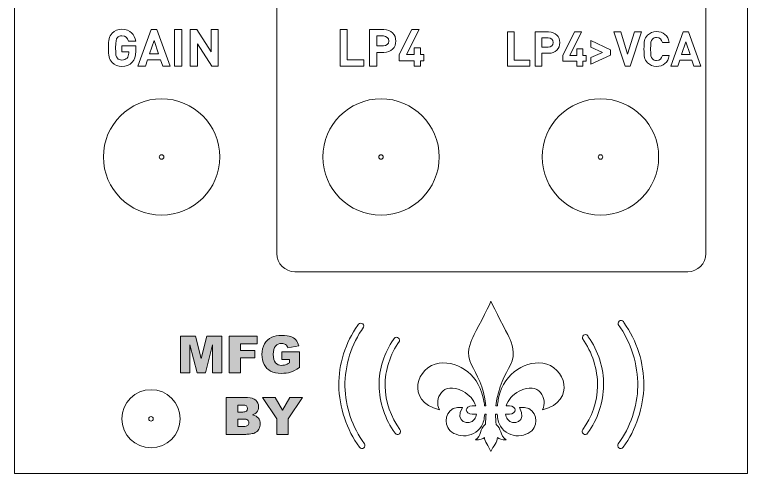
# Model space of a CAD drawing. Header units: inches. Extents: x 85 to 125, y -208 to -80.
# Drawn here: x 84.81 to 125.11, y -208.33 to -183.1 of the extents above; entities that cross this region are included whole.
import ezdxf

# ---------------------------------------------------------------- set-up
doc = ezdxf.new("R2010")
doc.units = ezdxf.units.IN
doc.header["$MEASUREMENT"] = 0
doc.layers.add('cut rectangle', color=7, linetype='Continuous')
doc.layers.add('drawing', color=7, linetype='Continuous')

# ---------------------------------------------------------------- blocks, each defined once
blk = doc.blocks.new('block 8')
at = {"layer": 'drawing', "color": 7, "lineweight": 9, "true_color": 0xffffff}
for points in [[(92.949, -185.935), (92.83, -185.579), (92.116, -185.579), (91.995, -185.935), (91.586, -185.935), (92.317, -183.926), (92.624, -183.926), (93.358, -185.935), (92.949, -185.935)], [(93.607, -185.935), (93.607, -183.926), (93.999, -183.926), (93.999, -185.935), (93.607, -185.935)], [(95.656, -185.935), (94.86, -184.702), (94.86, -185.935), (94.468, -185.935), (94.468, -183.926), (94.818, -183.926), (95.613, -185.156), (95.613, -183.926), (96.006, -183.926), (96.006, -185.935), (95.656, -185.935)], [(92.48, -184.519), (92.226, -185.249), (92.726, -185.249), (92.48, -184.519)]]:
    blk.add_lwpolyline(points, dxfattribs=at)
blk.add_open_spline([(91.274, -185.723), (91.119, -185.881), (90.933, -185.952), (90.707, -185.952), (90.493, -185.952), (90.312, -185.878), (90.165, -185.732), (90.078, -185.644), (90.024, -185.543), (90.002, -185.43), (89.979, -185.317), (89.968, -185.151), (89.968, -184.93), (89.968, -184.711), (89.979, -184.544), (90.002, -184.431), (90.024, -184.315), (90.078, -184.217), (90.165, -184.129), (90.312, -183.983), (90.493, -183.909), (90.707, -183.909), (91.164, -183.909), (91.41, -184.203), (91.463, -184.552), (91.463, -184.552), (91.068, -184.552), (91.068, -184.552), (91.02, -184.358), (90.902, -184.259), (90.707, -184.259), (90.603, -184.259), (90.518, -184.296), (90.456, -184.366), (90.383, -184.459), (90.36, -184.533), (90.36, -184.93), (90.36, -185.326), (90.377, -185.405), (90.456, -185.498), (90.515, -185.568), (90.6, -185.602), (90.707, -185.602), (90.823, -185.602), (90.916, -185.565), (90.987, -185.489), (91.046, -185.422), (91.077, -185.331), (91.077, -185.221), (91.077, -185.221), (91.077, -185.145), (91.077, -185.145), (91.077, -185.145), (90.707, -185.145), (90.707, -185.145), (90.707, -185.145), (90.707, -184.818), (90.707, -184.818), (90.707, -184.818), (91.466, -184.818), (91.466, -184.818), (91.466, -184.818), (91.466, -185.111), (91.466, -185.111), (91.466, -185.405), (91.413, -185.577), (91.274, -185.723)], degree=3, knots=[0, 0, 0, 0, 1, 1, 1, 2, 2, 2, 3, 3, 3, 4, 4, 4, 5, 5, 5, 6, 6, 6, 7, 7, 7, 8, 8, 8, 9, 9, 9, 10, 10, 10, 11, 11, 11, 12, 12, 12, 13, 13, 13, 14, 14, 14, 15, 15, 15, 16, 16, 16, 17, 17, 17, 18, 18, 18, 19, 19, 19, 20, 20, 20, 21, 21, 21, 22, 22, 22, 22], dxfattribs=at)
blk = doc.blocks.new('block 9')
at = {"layer": 'drawing', "color": 7, "lineweight": 9, "true_color": 0xffffff}
for points in [[(114.901, -172.045), (115.294, -172.045), (115.294, -173.705), (116.204, -173.705), (116.204, -174.054), (114.901, -174.054), (114.901, -172.045)], [(104.012, -185.935), (102.708, -185.935), (102.708, -183.926), (103.101, -183.926), (103.101, -185.585), (104.012, -185.585), (104.012, -185.935)], [(107.315, -185.65), (107.131, -185.65), (107.131, -185.935), (106.779, -185.935), (106.779, -185.65), (105.958, -185.65), (105.958, -185.303), (106.646, -183.926), (107.047, -183.926), (106.359, -185.303), (106.779, -185.303), (106.779, -184.928), (107.131, -184.928), (107.131, -185.303), (107.315, -185.303), (107.315, -185.65)], [(113.14, -185.935), (111.916, -185.935), (111.916, -184.049), (112.285, -184.049), (112.285, -185.607), (113.14, -185.607), (113.14, -185.935)], [(116.237, -185.668), (116.065, -185.668), (116.065, -185.935), (115.733, -185.935), (115.733, -185.668), (114.962, -185.668), (114.962, -185.342), (115.609, -184.049), (115.985, -184.049), (115.339, -185.342), (115.733, -185.342), (115.733, -184.989), (116.065, -184.989), (116.065, -185.342), (116.237, -185.342), (116.237, -185.668)], [(118.66, -185.935), (118.384, -185.935), (117.762, -184.049), (118.144, -184.049), (118.522, -185.278), (118.901, -184.049), (119.286, -184.049), (118.66, -185.935)], [(122.171, -185.935), (122.058, -185.601), (121.389, -185.601), (121.275, -185.935), (120.89, -185.935), (121.577, -184.049), (121.865, -184.049), (122.554, -185.935), (122.171, -185.935)], [(117.576, -185.329), (116.5, -185.824), (116.5, -185.461), (117.138, -185.18), (116.5, -184.896), (116.5, -184.533), (117.576, -185.029), (117.576, -185.329)], [(121.492, -185.291), (121.96, -185.291), (121.73, -184.605), (121.492, -185.291)]]:
    blk.add_lwpolyline(points, dxfattribs=at)
for points, knots in [([(121.828, -170.989), (121.828, -170.989), (100.224, -170.989), (100.224, -170.989), (99.674, -170.989), (99.224, -171.44), (99.224, -171.99), (99.224, -171.99), (99.224, -196.242), (99.224, -196.242), (99.224, -196.793), (99.674, -197.243), (100.224, -197.243), (100.224, -197.243), (121.828, -197.243), (121.828, -197.243), (122.378, -197.243), (122.828, -196.793), (122.828, -196.242), (122.828, -196.242), (122.828, -171.99), (122.828, -171.99), (122.828, -171.44), (122.378, -170.989), (121.828, -170.989)], [0, 0, 0, 0, 1, 1, 1, 2, 2, 2, 3, 3, 3, 4, 4, 4, 5, 5, 5, 6, 6, 6, 7, 7, 7, 8, 8, 8, 8]), ([(103.432, -174.054), (103.432, -174.054), (102.591, -174.054), (102.591, -174.054), (102.591, -174.054), (102.591, -172.045), (102.591, -172.045), (102.591, -172.045), (103.398, -172.045), (103.398, -172.045), (103.791, -172.045), (104.019, -172.265), (104.019, -172.61), (104.019, -172.833), (103.872, -172.977), (103.771, -173.025), (103.892, -173.081), (104.047, -173.208), (104.047, -173.476), (104.047, -173.851), (103.791, -174.054), (103.432, -174.054)], [0, 0, 0, 0, 1, 1, 1, 2, 2, 2, 3, 3, 3, 4, 4, 4, 5, 5, 5, 6, 6, 6, 7, 7, 7, 7]), ([(105.228, -173.298), (105.228, -173.298), (104.841, -173.298), (104.841, -173.298), (104.841, -173.298), (104.841, -174.054), (104.841, -174.054), (104.841, -174.054), (104.449, -174.054), (104.449, -174.054), (104.449, -174.054), (104.449, -172.045), (104.449, -172.045), (104.449, -172.045), (105.228, -172.045), (105.228, -172.045), (105.642, -172.045), (105.891, -172.33), (105.891, -172.672), (105.891, -173.013), (105.642, -173.298), (105.228, -173.298)], [0, 0, 0, 0, 1, 1, 1, 2, 2, 2, 3, 3, 3, 4, 4, 4, 5, 5, 5, 6, 6, 6, 7, 7, 7, 7]), ([(107.376, -173.724), (107.376, -173.724), (107.376, -174.054), (107.376, -174.054), (107.376, -174.054), (106.154, -174.054), (106.154, -174.054), (106.154, -174.054), (106.154, -173.724), (106.154, -173.724), (106.154, -173.724), (106.905, -172.853), (106.905, -172.853), (106.978, -172.765), (107.009, -172.703), (107.009, -172.61), (107.009, -172.46), (106.921, -172.358), (106.766, -172.358), (106.645, -172.358), (106.521, -172.42), (106.521, -172.615), (106.521, -172.615), (106.154, -172.615), (106.154, -172.615), (106.154, -172.249), (106.422, -172.028), (106.766, -172.028), (107.122, -172.028), (107.376, -172.251), (107.376, -172.613), (107.376, -172.807), (107.3, -172.912), (107.161, -173.073), (107.161, -173.073), (106.6, -173.724), (106.6, -173.724), (106.6, -173.724), (107.376, -173.724), (107.376, -173.724)], [0, 0, 0, 0, 1, 1, 1, 2, 2, 2, 3, 3, 3, 4, 4, 4, 5, 5, 5, 6, 6, 6, 7, 7, 7, 8, 8, 8, 9, 9, 9, 10, 10, 10, 11, 11, 11, 12, 12, 12, 13, 13, 13, 13]), ([(116.524, -172.045), (116.524, -172.045), (117.303, -172.045), (117.303, -172.045), (117.718, -172.045), (117.966, -172.33), (117.966, -172.672), (117.966, -173.013), (117.718, -173.298), (117.303, -173.298), (117.303, -173.298), (116.916, -173.298), (116.916, -173.298), (116.916, -173.298), (116.916, -174.054), (116.916, -174.054), (116.916, -174.054), (116.524, -174.054), (116.524, -174.054), (116.524, -174.054), (116.524, -172.045), (116.524, -172.045)], [0, 0, 0, 0, 1, 1, 1, 2, 2, 2, 3, 3, 3, 4, 4, 4, 5, 5, 5, 6, 6, 6, 7, 7, 7, 7]), ([(118.229, -173.724), (118.229, -173.724), (118.98, -172.853), (118.98, -172.853), (119.054, -172.765), (119.085, -172.703), (119.085, -172.61), (119.085, -172.46), (118.997, -172.358), (118.841, -172.358), (118.72, -172.358), (118.596, -172.42), (118.596, -172.615), (118.596, -172.615), (118.229, -172.615), (118.229, -172.615), (118.229, -172.249), (118.497, -172.028), (118.841, -172.028), (119.197, -172.028), (119.451, -172.251), (119.451, -172.613), (119.451, -172.807), (119.375, -172.912), (119.237, -173.073), (119.237, -173.073), (118.675, -173.724), (118.675, -173.724), (118.675, -173.724), (119.451, -173.724), (119.451, -173.724), (119.451, -173.724), (119.451, -174.054), (119.451, -174.054), (119.451, -174.054), (118.229, -174.054), (118.229, -174.054), (118.229, -174.054), (118.229, -173.724), (118.229, -173.724)], [0, 0, 0, 0, 1, 1, 1, 2, 2, 2, 3, 3, 3, 4, 4, 4, 5, 5, 5, 6, 6, 6, 7, 7, 7, 8, 8, 8, 9, 9, 9, 10, 10, 10, 11, 11, 11, 12, 12, 12, 13, 13, 13, 13]), ([(103.627, -172.627), (103.627, -172.489), (103.534, -172.395), (103.367, -172.395), (103.367, -172.395), (102.984, -172.395), (102.984, -172.395), (102.984, -172.395), (102.984, -172.858), (102.984, -172.858), (102.984, -172.858), (103.367, -172.858), (103.367, -172.858), (103.534, -172.858), (103.627, -172.765), (103.627, -172.627)], [0, 0, 0, 0, 1, 1, 1, 2, 2, 2, 3, 3, 3, 4, 4, 4, 5, 5, 5, 5]), ([(105.208, -172.395), (105.208, -172.395), (104.841, -172.395), (104.841, -172.395), (104.841, -172.395), (104.841, -172.946), (104.841, -172.946), (104.841, -172.946), (105.208, -172.946), (105.208, -172.946), (105.386, -172.946), (105.498, -172.836), (105.498, -172.672), (105.498, -172.508), (105.386, -172.395), (105.208, -172.395)], [0, 0, 0, 0, 1, 1, 1, 2, 2, 2, 3, 3, 3, 4, 4, 4, 5, 5, 5, 5]), ([(117.574, -172.672), (117.574, -172.508), (117.461, -172.395), (117.283, -172.395), (117.283, -172.395), (116.916, -172.395), (116.916, -172.395), (116.916, -172.395), (116.916, -172.946), (116.916, -172.946), (116.916, -172.946), (117.283, -172.946), (117.283, -172.946), (117.461, -172.946), (117.574, -172.836), (117.574, -172.672)], [0, 0, 0, 0, 1, 1, 1, 2, 2, 2, 3, 3, 3, 4, 4, 4, 5, 5, 5, 5]), ([(103.393, -173.211), (103.393, -173.211), (102.984, -173.211), (102.984, -173.211), (102.984, -173.211), (102.984, -173.705), (102.984, -173.705), (102.984, -173.705), (103.393, -173.705), (103.393, -173.705), (103.57, -173.705), (103.655, -173.592), (103.655, -173.456), (103.655, -173.321), (103.57, -173.211), (103.393, -173.211)], [0, 0, 0, 0, 1, 1, 1, 2, 2, 2, 3, 3, 3, 4, 4, 4, 5, 5, 5, 5]), ([(105.111, -185.179), (105.111, -185.179), (104.724, -185.179), (104.724, -185.179), (104.724, -185.179), (104.724, -185.935), (104.724, -185.935), (104.724, -185.935), (104.332, -185.935), (104.332, -185.935), (104.332, -185.935), (104.332, -183.926), (104.332, -183.926), (104.332, -183.926), (105.111, -183.926), (105.111, -183.926), (105.525, -183.926), (105.773, -184.211), (105.773, -184.552), (105.773, -184.894), (105.525, -185.179), (105.111, -185.179)], [0, 0, 0, 0, 1, 1, 1, 2, 2, 2, 3, 3, 3, 4, 4, 4, 5, 5, 5, 6, 6, 6, 7, 7, 7, 7]), ([(114.169, -185.225), (114.169, -185.225), (113.806, -185.225), (113.806, -185.225), (113.806, -185.225), (113.806, -185.935), (113.806, -185.935), (113.806, -185.935), (113.438, -185.935), (113.438, -185.935), (113.438, -185.935), (113.438, -184.049), (113.438, -184.049), (113.438, -184.049), (114.169, -184.049), (114.169, -184.049), (114.558, -184.049), (114.792, -184.316), (114.792, -184.637), (114.792, -184.957), (114.558, -185.225), (114.169, -185.225)], [0, 0, 0, 0, 1, 1, 1, 2, 2, 2, 3, 3, 3, 4, 4, 4, 5, 5, 5, 6, 6, 6, 7, 7, 7, 7]), ([(119.883, -185.524), (119.938, -185.591), (120.018, -185.622), (120.119, -185.622), (120.296, -185.622), (120.396, -185.516), (120.436, -185.355), (120.436, -185.355), (120.81, -185.355), (120.81, -185.355), (120.746, -185.739), (120.476, -185.951), (120.116, -185.951), (119.915, -185.951), (119.745, -185.882), (119.607, -185.744), (119.525, -185.662), (119.475, -185.567), (119.453, -185.461), (119.432, -185.355), (119.421, -185.199), (119.421, -184.992), (119.421, -184.785), (119.432, -184.629), (119.453, -184.523), (119.475, -184.414), (119.525, -184.322), (119.607, -184.24), (119.745, -184.102), (119.915, -184.033), (120.116, -184.033), (120.479, -184.033), (120.746, -184.245), (120.81, -184.629), (120.81, -184.629), (120.436, -184.629), (120.436, -184.629), (120.396, -184.467), (120.296, -184.362), (120.119, -184.362), (120.018, -184.362), (119.938, -184.393), (119.883, -184.459), (119.805, -184.541), (119.789, -184.626), (119.789, -184.992), (119.789, -185.358), (119.805, -185.442), (119.883, -185.524)], [0, 0, 0, 0, 1, 1, 1, 2, 2, 2, 3, 3, 3, 4, 4, 4, 5, 5, 5, 6, 6, 6, 7, 7, 7, 8, 8, 8, 9, 9, 9, 10, 10, 10, 11, 11, 11, 12, 12, 12, 13, 13, 13, 14, 14, 14, 15, 15, 15, 16, 16, 16, 16]), ([(105.091, -184.276), (105.091, -184.276), (104.724, -184.276), (104.724, -184.276), (104.724, -184.276), (104.724, -184.826), (104.724, -184.826), (104.724, -184.826), (105.091, -184.826), (105.091, -184.826), (105.268, -184.826), (105.381, -184.716), (105.381, -184.552), (105.381, -184.389), (105.268, -184.276), (105.091, -184.276)], [0, 0, 0, 0, 1, 1, 1, 2, 2, 2, 3, 3, 3, 4, 4, 4, 5, 5, 5, 5]), ([(114.15, -184.377), (114.15, -184.377), (113.806, -184.377), (113.806, -184.377), (113.806, -184.377), (113.806, -184.894), (113.806, -184.894), (113.806, -184.894), (114.15, -184.894), (114.15, -184.894), (114.318, -184.894), (114.423, -184.79), (114.423, -184.637), (114.423, -184.483), (114.318, -184.377), (114.15, -184.377)], [0, 0, 0, 0, 1, 1, 1, 2, 2, 2, 3, 3, 3, 4, 4, 4, 5, 5, 5, 5])]:
    blk.add_open_spline(points, degree=3, knots=knots, dxfattribs=at)
blk = doc.blocks.new('block 12')
at = {"layer": 'cut rectangle', "true_color": 0x1c1c1b}
h = blk.add_hatch(color=250, dxfattribs=at)
h.dxf.hatch_style = 2
h.paths.add_polyline_path([(93.933, -200.778), (94.754, -200.778), (95.07, -202.008), (95.385, -200.778), (96.205, -200.778), (96.205, -202.799), (95.694, -202.799), (95.694, -201.258), (95.3, -202.799), (94.837, -202.799), (94.444, -201.258), (94.444, -202.799), (93.933, -202.799)])
h = blk.add_hatch(color=250, dxfattribs=at)
h.dxf.hatch_style = 2
h.paths.add_polyline_path([(96.606, -200.778), (98.149, -200.778), (98.149, -201.213), (97.233, -201.213), (97.233, -201.565), (98.016, -201.565), (98.016, -201.973), (97.233, -201.973), (97.233, -202.799), (96.606, -202.799)])
h = blk.add_hatch(color=250, dxfattribs=at)
h.dxf.hatch_style = 2
edge = h.paths.add_edge_path()
edge.add_spline(control_points=[(99.501, -202.067), (99.501, -202.067), (99.501, -201.647), (99.501, -201.647), (99.501, -201.647), (100.466, -201.647), (100.466, -201.647), (100.466, -201.647), (100.466, -202.508), (100.466, -202.508), (100.281, -202.634), (100.118, -202.719), (99.976, -202.765), (99.834, -202.81), (99.666, -202.833), (99.471, -202.833), (99.231, -202.833), (99.036, -202.792), (98.885, -202.71), (98.734, -202.629), (98.616, -202.507), (98.533, -202.345), (98.45, -202.184), (98.408, -201.998), (98.408, -201.789), (98.408, -201.568), (98.454, -201.376), (98.545, -201.213), (98.636, -201.05), (98.769, -200.926), (98.945, -200.842), (99.081, -200.777), (99.266, -200.744), (99.497, -200.744), (99.72, -200.744), (99.887, -200.764), (99.998, -200.805), (100.109, -200.845), (100.201, -200.908), (100.274, -200.993), (100.347, -201.078), (100.402, -201.185), (100.438, -201.316), (100.438, -201.316), (99.836, -201.423), (99.836, -201.423), (99.811, -201.347), (99.769, -201.289), (99.71, -201.248), (99.651, -201.208), (99.575, -201.188), (99.483, -201.188), (99.346, -201.188), (99.237, -201.235), (99.156, -201.33), (99.075, -201.425), (99.034, -201.576), (99.034, -201.782), (99.034, -202), (99.075, -202.156), (99.157, -202.25), (99.24, -202.344), (99.354, -202.391), (99.501, -202.391), (99.571, -202.391), (99.638, -202.381), (99.701, -202.36), (99.764, -202.34), (99.837, -202.306), (99.919, -202.257), (99.919, -202.257), (99.919, -202.067), (99.919, -202.067), (99.919, -202.067), (99.501, -202.067), (99.501, -202.067)], knot_values=[0, 0, 0, 0, 1, 1, 1, 2, 2, 2, 3, 3, 3, 4, 4, 4, 5, 5, 5, 6, 6, 6, 7, 7, 7, 8, 8, 8, 9, 9, 9, 10, 10, 10, 11, 11, 11, 12, 12, 12, 13, 13, 13, 14, 14, 14, 15, 15, 15, 16, 16, 16, 17, 17, 17, 18, 18, 18, 19, 19, 19, 20, 20, 20, 21, 21, 21, 22, 22, 22, 23, 23, 23, 24, 24, 24, 25, 25, 25, 25], degree=3, periodic=1)
h = blk.add_hatch(color=250, dxfattribs=at)
h.dxf.hatch_style = 2
edge = h.paths.add_edge_path()
edge.add_spline(control_points=[(96.448, -204.165), (96.448, -204.165), (97.616, -204.165), (97.616, -204.165), (97.811, -204.165), (97.96, -204.213), (98.065, -204.31), (98.169, -204.406), (98.221, -204.526), (98.221, -204.668), (98.221, -204.787), (98.184, -204.89), (98.109, -204.975), (98.06, -205.032), (97.987, -205.077), (97.892, -205.11), (98.037, -205.145), (98.144, -205.205), (98.212, -205.29), (98.28, -205.375), (98.315, -205.482), (98.315, -205.611), (98.315, -205.715), (98.29, -205.809), (98.242, -205.893), (98.193, -205.977), (98.126, -206.043), (98.042, -206.091), (97.99, -206.122), (97.91, -206.144), (97.805, -206.158), (97.664, -206.176), (97.571, -206.185), (97.525, -206.185), (97.525, -206.185), (96.448, -206.185), (96.448, -206.185), (96.448, -206.185), (96.448, -204.165), (96.448, -204.165)], knot_values=[0, 0, 0, 0, 1, 1, 1, 2, 2, 2, 3, 3, 3, 4, 4, 4, 5, 5, 5, 6, 6, 6, 7, 7, 7, 8, 8, 8, 9, 9, 9, 10, 10, 10, 11, 11, 11, 12, 12, 12, 13, 13, 13, 13], degree=3, periodic=1)
edge = h.paths.add_edge_path()
edge.add_spline(control_points=[(97.077, -204.957), (97.077, -204.957), (97.349, -204.957), (97.349, -204.957), (97.446, -204.957), (97.514, -204.94), (97.552, -204.907), (97.59, -204.874), (97.609, -204.825), (97.609, -204.762), (97.609, -204.703), (97.59, -204.657), (97.552, -204.624), (97.514, -204.591), (97.447, -204.574), (97.353, -204.574), (97.353, -204.574), (97.077, -204.574), (97.077, -204.574), (97.077, -204.574), (97.077, -204.957), (97.077, -204.957)], knot_values=[0, 0, 0, 0, 1, 1, 1, 2, 2, 2, 3, 3, 3, 4, 4, 4, 5, 5, 5, 6, 6, 6, 7, 7, 7, 7], degree=3, periodic=1)
edge = h.paths.add_edge_path()
edge.add_spline(control_points=[(97.077, -205.751), (97.077, -205.751), (97.396, -205.751), (97.396, -205.751), (97.503, -205.751), (97.579, -205.732), (97.623, -205.694), (97.667, -205.656), (97.689, -205.605), (97.689, -205.54), (97.689, -205.481), (97.667, -205.432), (97.624, -205.396), (97.58, -205.36), (97.504, -205.342), (97.394, -205.342), (97.394, -205.342), (97.077, -205.342), (97.077, -205.342), (97.077, -205.342), (97.077, -205.751), (97.077, -205.751)], knot_values=[0, 0, 0, 0, 1, 1, 1, 2, 2, 2, 3, 3, 3, 4, 4, 4, 5, 5, 5, 6, 6, 6, 7, 7, 7, 7], degree=3, periodic=1)
h = blk.add_hatch(color=250, dxfattribs=at)
h.dxf.hatch_style = 2
h.paths.add_polyline_path([(98.437, -204.165), (99.131, -204.165), (99.538, -204.846), (99.946, -204.165), (100.635, -204.165), (99.85, -205.339), (99.85, -206.185), (99.224, -206.185), (99.224, -205.339)])
at = {"layer": 'cut rectangle', "lineweight": 0}
for points in [[(93.933, -200.778), (94.754, -200.778), (95.07, -202.008), (95.385, -200.778), (96.205, -200.778), (96.205, -202.799), (95.694, -202.799), (95.694, -201.258), (95.3, -202.799), (94.837, -202.799), (94.444, -201.258), (94.444, -202.799), (93.933, -202.799), (93.933, -200.778)], [(96.606, -200.778), (98.149, -200.778), (98.149, -201.213), (97.233, -201.213), (97.233, -201.565), (98.016, -201.565), (98.016, -201.973), (97.233, -201.973), (97.233, -202.799), (96.606, -202.799), (96.606, -200.778)], [(98.437, -204.165), (99.131, -204.165), (99.538, -204.846), (99.946, -204.165), (100.635, -204.165), (99.85, -205.339), (99.85, -206.185), (99.224, -206.185), (99.224, -205.339), (98.437, -204.165)]]:
    blk.add_lwpolyline(points, dxfattribs=at)
for points, knots in [([(99.501, -202.067), (99.501, -202.067), (99.501, -201.647), (99.501, -201.647), (99.501, -201.647), (100.466, -201.647), (100.466, -201.647), (100.466, -201.647), (100.466, -202.508), (100.466, -202.508), (100.281, -202.634), (100.118, -202.719), (99.976, -202.765), (99.834, -202.81), (99.666, -202.833), (99.471, -202.833), (99.231, -202.833), (99.036, -202.792), (98.885, -202.71), (98.734, -202.629), (98.616, -202.507), (98.533, -202.345), (98.45, -202.184), (98.408, -201.998), (98.408, -201.789), (98.408, -201.568), (98.454, -201.376), (98.545, -201.213), (98.636, -201.05), (98.769, -200.926), (98.945, -200.842), (99.081, -200.777), (99.266, -200.744), (99.497, -200.744), (99.72, -200.744), (99.887, -200.764), (99.998, -200.805), (100.109, -200.845), (100.201, -200.908), (100.274, -200.993), (100.347, -201.078), (100.402, -201.185), (100.438, -201.316), (100.438, -201.316), (99.836, -201.423), (99.836, -201.423), (99.811, -201.347), (99.769, -201.289), (99.71, -201.248), (99.651, -201.208), (99.575, -201.188), (99.483, -201.188), (99.346, -201.188), (99.237, -201.235), (99.156, -201.33), (99.075, -201.425), (99.034, -201.576), (99.034, -201.782), (99.034, -202), (99.075, -202.156), (99.157, -202.25), (99.24, -202.344), (99.354, -202.391), (99.501, -202.391), (99.571, -202.391), (99.638, -202.381), (99.701, -202.36), (99.764, -202.34), (99.837, -202.306), (99.919, -202.257), (99.919, -202.257), (99.919, -202.067), (99.919, -202.067), (99.919, -202.067), (99.501, -202.067), (99.501, -202.067)], [0, 0, 0, 0, 1, 1, 1, 2, 2, 2, 3, 3, 3, 4, 4, 4, 5, 5, 5, 6, 6, 6, 7, 7, 7, 8, 8, 8, 9, 9, 9, 10, 10, 10, 11, 11, 11, 12, 12, 12, 13, 13, 13, 14, 14, 14, 15, 15, 15, 16, 16, 16, 17, 17, 17, 18, 18, 18, 19, 19, 19, 20, 20, 20, 21, 21, 21, 22, 22, 22, 23, 23, 23, 24, 24, 24, 25, 25, 25, 25]), ([(96.448, -204.165), (96.448, -204.165), (97.616, -204.165), (97.616, -204.165), (97.811, -204.165), (97.96, -204.213), (98.065, -204.31), (98.169, -204.406), (98.221, -204.526), (98.221, -204.668), (98.221, -204.787), (98.184, -204.89), (98.109, -204.975), (98.06, -205.032), (97.987, -205.077), (97.892, -205.11), (98.037, -205.145), (98.144, -205.205), (98.212, -205.29), (98.28, -205.375), (98.315, -205.482), (98.315, -205.611), (98.315, -205.715), (98.29, -205.809), (98.242, -205.893), (98.193, -205.977), (98.126, -206.043), (98.042, -206.091), (97.99, -206.122), (97.91, -206.144), (97.805, -206.158), (97.664, -206.176), (97.571, -206.185), (97.525, -206.185), (97.525, -206.185), (96.448, -206.185), (96.448, -206.185), (96.448, -206.185), (96.448, -204.165), (96.448, -204.165)], [0, 0, 0, 0, 1, 1, 1, 2, 2, 2, 3, 3, 3, 4, 4, 4, 5, 5, 5, 6, 6, 6, 7, 7, 7, 8, 8, 8, 9, 9, 9, 10, 10, 10, 11, 11, 11, 12, 12, 12, 13, 13, 13, 13]), ([(97.077, -204.957), (97.077, -204.957), (97.349, -204.957), (97.349, -204.957), (97.446, -204.957), (97.514, -204.94), (97.552, -204.907), (97.59, -204.874), (97.609, -204.825), (97.609, -204.762), (97.609, -204.703), (97.59, -204.657), (97.552, -204.624), (97.514, -204.591), (97.447, -204.574), (97.353, -204.574), (97.353, -204.574), (97.077, -204.574), (97.077, -204.574), (97.077, -204.574), (97.077, -204.957), (97.077, -204.957)], [0, 0, 0, 0, 1, 1, 1, 2, 2, 2, 3, 3, 3, 4, 4, 4, 5, 5, 5, 6, 6, 6, 7, 7, 7, 7]), ([(97.077, -205.751), (97.077, -205.751), (97.396, -205.751), (97.396, -205.751), (97.503, -205.751), (97.579, -205.732), (97.623, -205.694), (97.667, -205.656), (97.689, -205.605), (97.689, -205.54), (97.689, -205.481), (97.667, -205.432), (97.624, -205.396), (97.58, -205.36), (97.504, -205.342), (97.394, -205.342), (97.394, -205.342), (97.077, -205.342), (97.077, -205.342), (97.077, -205.342), (97.077, -205.751), (97.077, -205.751)], [0, 0, 0, 0, 1, 1, 1, 2, 2, 2, 3, 3, 3, 4, 4, 4, 5, 5, 5, 6, 6, 6, 7, 7, 7, 7])]:
    blk.add_open_spline(points, degree=3, knots=knots, dxfattribs=at)
blk = doc.blocks.new('block 14')
at = {"layer": 'cut rectangle', "color": 7, "lineweight": 15, "true_color": 0xffffff}
blk.add_open_spline([(109.453, -203.809), (108.341, -203.224), (107.859, -204.256), (108.169, -204.829)], degree=3, dxfattribs=at)
blk = doc.blocks.new('block 15')
at = {"layer": 'cut rectangle', "color": 7, "lineweight": 15, "true_color": 0xffffff}
blk.add_open_spline([(110.17, -204.614), (110.066, -204.303), (109.814, -203.999), (109.453, -203.809)], degree=3, dxfattribs=at)
blk = doc.blocks.new('block 16')
at = {"layer": 'cut rectangle', "color": 7, "lineweight": 15, "true_color": 0xffffff}
blk.add_open_spline([(109.648, -204.845), (109.648, -204.717), (109.791, -204.614), (109.966, -204.614)], degree=3, dxfattribs=at)
blk = doc.blocks.new('block 17')
at = {"layer": 'cut rectangle', "color": 7, "lineweight": 15, "true_color": 0xffffff}
blk.add_open_spline([(109.966, -205.075), (109.791, -205.075), (109.648, -204.972), (109.648, -204.845)], degree=3, dxfattribs=at)
blk = doc.blocks.new('block 18')
at = {"layer": 'cut rectangle', "color": 7, "lineweight": 15, "true_color": 0xffffff}
blk.add_open_spline([(110.094, -205.356), (110.154, -205.271), (110.192, -205.175), (110.211, -205.075)], degree=3, dxfattribs=at)
blk = doc.blocks.new('block 19')
at = {"layer": 'cut rectangle', "color": 7, "lineweight": 15, "true_color": 0xffffff}
blk.add_open_spline([(109.441, -204.703), (108.948, -205.528), (109.831, -205.734), (110.094, -205.356)], degree=3, dxfattribs=at)
blk = doc.blocks.new('block 20')
at = {"layer": 'cut rectangle', "color": 7, "lineweight": 15, "true_color": 0xffffff}
blk.add_open_spline([(108.627, -205.803), (108.386, -205.379), (108.608, -204.593), (109.441, -204.703)], degree=3, dxfattribs=at)
blk = doc.blocks.new('block 21')
at = {"layer": 'cut rectangle', "color": 7, "lineweight": 15, "true_color": 0xffffff}
blk.add_open_spline([(110.484, -205.734), (110.047, -206.506), (108.891, -206.344), (108.627, -205.803)], degree=3, dxfattribs=at)
blk = doc.blocks.new('block 22')
at = {"layer": 'cut rectangle', "color": 7, "lineweight": 15, "true_color": 0xffffff}
blk.add_open_spline([(110.659, -205.075), (110.642, -205.317), (110.589, -205.549), (110.484, -205.734)], degree=3, dxfattribs=at)
blk = doc.blocks.new('block 23')
at = {"layer": 'cut rectangle', "color": 7, "lineweight": 15, "true_color": 0xffffff}
blk.add_open_spline([(110.698, -205.625), (110.722, -205.434), (110.733, -205.25), (110.735, -205.075)], degree=3, dxfattribs=at)
blk = doc.blocks.new('block 24')
at = {"layer": 'cut rectangle', "color": 7, "lineweight": 15, "true_color": 0xffffff}
blk.add_open_spline([(110.161, -206.487), (110.5, -206.279), (110.367, -205.897), (110.698, -205.625)], degree=3, dxfattribs=at)
blk = doc.blocks.new('block 25')
at = {"layer": 'cut rectangle', "color": 7, "lineweight": 15, "true_color": 0xffffff}
blk.add_open_spline([(110.644, -206.362), (110.583, -206.447), (110.394, -206.493), (110.161, -206.487)], degree=3, dxfattribs=at)
blk = doc.blocks.new('block 26')
at = {"layer": 'cut rectangle', "color": 7, "lineweight": 15, "true_color": 0xffffff}
blk.add_open_spline([(110.995, -207.121), (110.861, -206.818), (110.644, -206.564), (110.644, -206.362)], degree=3, dxfattribs=at)
blk = doc.blocks.new('block 27')
at = {"layer": 'cut rectangle', "color": 7, "lineweight": 15, "true_color": 0xffffff}
blk.add_open_spline([(111.362, -206.362), (111.362, -206.61), (111.14, -206.819), (110.995, -207.121)], degree=3, dxfattribs=at)
blk = doc.blocks.new('block 28')
at = {"layer": 'cut rectangle', "color": 7, "lineweight": 15, "true_color": 0xffffff}
blk.add_open_spline([(111.846, -206.487), (111.613, -206.493), (111.424, -206.447), (111.362, -206.362)], degree=3, dxfattribs=at)
blk = doc.blocks.new('block 29')
at = {"layer": 'cut rectangle', "color": 7, "lineweight": 15, "true_color": 0xffffff}
blk.add_open_spline([(111.297, -205.65), (111.589, -205.838), (111.476, -206.244), (111.846, -206.487)], degree=3, dxfattribs=at)
blk = doc.blocks.new('block 30')
at = {"layer": 'cut rectangle', "color": 7, "lineweight": 15, "true_color": 0xffffff}
blk.add_open_spline([(111.261, -205.075), (111.262, -205.258), (111.273, -205.45), (111.297, -205.65)], degree=3, dxfattribs=at)
blk = doc.blocks.new('block 31')
at = {"layer": 'cut rectangle', "color": 7, "lineweight": 15, "true_color": 0xffffff}
blk.add_open_spline([(111.524, -205.734), (111.42, -205.549), (111.367, -205.317), (111.35, -205.075)], degree=3, dxfattribs=at)
blk = doc.blocks.new('block 32')
at = {"layer": 'cut rectangle', "color": 7, "lineweight": 15, "true_color": 0xffffff}
blk.add_open_spline([(113.382, -205.803), (113.117, -206.344), (111.962, -206.506), (111.524, -205.734)], degree=3, dxfattribs=at)
blk = doc.blocks.new('block 33')
at = {"layer": 'cut rectangle', "color": 7, "lineweight": 15, "true_color": 0xffffff}
blk.add_open_spline([(112.568, -204.703), (113.401, -204.593), (113.622, -205.379), (113.382, -205.803)], degree=3, dxfattribs=at)
blk = doc.blocks.new('block 34')
at = {"layer": 'cut rectangle', "color": 7, "lineweight": 15, "true_color": 0xffffff}
blk.add_open_spline([(111.914, -205.356), (112.178, -205.734), (113.061, -205.528), (112.568, -204.703)], degree=3, dxfattribs=at)
blk = doc.blocks.new('block 35')
at = {"layer": 'cut rectangle', "color": 7, "lineweight": 15, "true_color": 0xffffff}
blk.add_open_spline([(111.798, -205.075), (111.816, -205.175), (111.855, -205.271), (111.914, -205.356)], degree=3, dxfattribs=at)
blk = doc.blocks.new('block 36')
at = {"layer": 'cut rectangle', "color": 7, "lineweight": 15, "true_color": 0xffffff}
blk.add_open_spline([(112.343, -204.845), (112.343, -204.972), (112.2, -205.075), (112.025, -205.075)], degree=3, dxfattribs=at)
blk = doc.blocks.new('block 37')
at = {"layer": 'cut rectangle', "color": 7, "lineweight": 15, "true_color": 0xffffff}
blk.add_open_spline([(112.025, -204.614), (112.2, -204.614), (112.343, -204.717), (112.343, -204.845)], degree=3, dxfattribs=at)
blk = doc.blocks.new('block 38')
at = {"layer": 'cut rectangle', "color": 7, "lineweight": 15, "true_color": 0xffffff}
blk.add_open_spline([(112.556, -203.809), (112.194, -203.999), (111.942, -204.303), (111.838, -204.614)], degree=3, dxfattribs=at)
blk = doc.blocks.new('block 39')
at = {"layer": 'cut rectangle', "color": 7, "lineweight": 15, "true_color": 0xffffff}
blk.add_open_spline([(113.84, -204.829), (114.149, -204.256), (113.668, -203.224), (112.556, -203.809)], degree=3, dxfattribs=at)
blk = doc.blocks.new('block 40')
at = {"layer": 'cut rectangle', "color": 7, "lineweight": 15, "true_color": 0xffffff}
blk.add_open_spline([(113.851, -202.273), (115.082, -202.414), (115.742, -204.359), (113.84, -204.829)], degree=3, dxfattribs=at)
blk = doc.blocks.new('block 41')
at = {"layer": 'cut rectangle', "color": 7, "lineweight": 15, "true_color": 0xffffff}
blk.add_open_spline([(111.375, -204.451), (111.593, -202.915), (112.751, -202.147), (113.851, -202.273)], degree=3, dxfattribs=at)
blk = doc.blocks.new('block 42')
at = {"layer": 'cut rectangle', "color": 7, "lineweight": 15, "true_color": 0xffffff}
blk.add_open_spline([(111.356, -204.614), (111.361, -204.559), (111.368, -204.504), (111.375, -204.451)], degree=3, dxfattribs=at)
blk = doc.blocks.new('block 43')
at = {"layer": 'cut rectangle', "color": 7, "lineweight": 15, "true_color": 0xffffff}
blk.add_open_spline([(112.073, -202.369), (111.816, -202.846), (111.383, -203.577), (111.282, -204.614)], degree=3, dxfattribs=at)
blk = doc.blocks.new('block 44')
at = {"layer": 'cut rectangle', "color": 7, "lineweight": 15, "true_color": 0xffffff}
blk.add_open_spline([(112.004, -200.857), (112.136, -201.132), (112.407, -201.746), (112.073, -202.369)], degree=3, dxfattribs=at)
blk = doc.blocks.new('block 45')
at = {"layer": 'cut rectangle', "color": 7, "lineweight": 15, "true_color": 0xffffff}
blk.add_open_spline([(111.006, -198.859), (111.179, -199.286), (111.853, -200.546), (112.004, -200.857)], degree=3, dxfattribs=at)
blk = doc.blocks.new('block 46')
at = {"layer": 'cut rectangle', "color": 7, "lineweight": 15, "true_color": 0xffffff}
blk.add_open_spline([(110.003, -200.857), (110.153, -200.546), (110.833, -199.286), (111.006, -198.859)], degree=3, dxfattribs=at)
blk = doc.blocks.new('block 47')
at = {"layer": 'cut rectangle', "color": 7, "lineweight": 15, "true_color": 0xffffff}
blk.add_open_spline([(109.934, -202.369), (109.599, -201.746), (109.871, -201.132), (110.003, -200.857)], degree=3, dxfattribs=at)
blk = doc.blocks.new('block 48')
at = {"layer": 'cut rectangle', "color": 7, "lineweight": 15, "true_color": 0xffffff}
blk.add_open_spline([(110.717, -204.614), (110.623, -203.572), (110.192, -202.849), (109.934, -202.369)], degree=3, dxfattribs=at)
blk = doc.blocks.new('block 49')
at = {"layer": 'cut rectangle', "color": 7, "lineweight": 15, "true_color": 0xffffff}
blk.add_open_spline([(110.633, -204.451), (110.641, -204.504), (110.647, -204.559), (110.652, -204.614)], degree=3, dxfattribs=at)
blk = doc.blocks.new('block 50')
at = {"layer": 'cut rectangle', "color": 7, "lineweight": 15, "true_color": 0xffffff}
blk.add_open_spline([(108.157, -202.273), (109.258, -202.147), (110.415, -202.915), (110.633, -204.451)], degree=3, dxfattribs=at)
blk = doc.blocks.new('block 51')
at = {"layer": 'cut rectangle', "color": 7, "lineweight": 15, "true_color": 0xffffff}
blk.add_open_spline([(108.169, -204.829), (106.266, -204.359), (106.927, -202.414), (108.157, -202.273)], degree=3, dxfattribs=at)
blk = doc.blocks.new('block 52')
at = {"layer": 'cut rectangle', "color": 7, "lineweight": 15, "true_color": 0xffffff}
blk.add_open_spline([(119.414, -203.496), (119.399, -204.692), (118.987, -205.938), (118.273, -206.898)], degree=3, dxfattribs=at)
blk = doc.blocks.new('block 53')
at = {"layer": 'cut rectangle', "color": 7, "lineweight": 15, "true_color": 0xffffff}
blk.add_open_spline([(118.322, -200.041), (119.028, -201.02), (119.429, -202.288), (119.414, -203.496)], degree=3, dxfattribs=at)
blk = doc.blocks.new('block 54')
at = {"layer": 'cut rectangle', "color": 7, "lineweight": 15, "true_color": 0xffffff}
blk.add_open_spline([(119.081, -203.545), (119.096, -202.355), (118.701, -201.106), (118.005, -200.141)], degree=3, dxfattribs=at)
blk = doc.blocks.new('block 55')
at = {"layer": 'cut rectangle', "color": 7, "lineweight": 15, "true_color": 0xffffff}
blk.add_open_spline([(118.007, -206.7), (118.669, -205.808), (119.062, -204.656), (119.081, -203.545)], degree=3, dxfattribs=at)
blk = doc.blocks.new('block 56')
at = {"layer": 'cut rectangle', "color": 7, "lineweight": 15, "true_color": 0xffffff}
blk.add_open_spline([(117.201, -203.487), (117.189, -204.413), (116.872, -205.379), (116.319, -206.123)], degree=3, dxfattribs=at)
blk = doc.blocks.new('block 57')
at = {"layer": 'cut rectangle', "color": 7, "lineweight": 15, "true_color": 0xffffff}
blk.add_open_spline([(116.356, -200.816), (116.903, -201.573), (117.213, -202.553), (117.201, -203.487)], degree=3, dxfattribs=at)
blk = doc.blocks.new('block 58')
at = {"layer": 'cut rectangle', "color": 7, "lineweight": 15, "true_color": 0xffffff}
blk.add_open_spline([(116.868, -203.536), (116.879, -202.62), (116.575, -201.659), (116.039, -200.916)], degree=3, dxfattribs=at)
blk = doc.blocks.new('block 59')
at = {"layer": 'cut rectangle', "color": 7, "lineweight": 15, "true_color": 0xffffff}
blk.add_open_spline([(116.052, -205.925), (116.554, -205.25), (116.852, -204.377), (116.868, -203.536)], degree=3, dxfattribs=at)
blk = doc.blocks.new('block 60')
at = {"layer": 'cut rectangle', "color": 7, "lineweight": 15, "true_color": 0xffffff}
blk.add_open_spline([(105.184, -203.536), (105.2, -204.377), (105.498, -205.25), (106, -205.925)], degree=3, dxfattribs=at)
blk = doc.blocks.new('block 61')
at = {"layer": 'cut rectangle', "color": 7, "lineweight": 15, "true_color": 0xffffff}
blk.add_open_spline([(105.966, -201.063), (105.46, -201.764), (105.173, -202.671), (105.184, -203.536)], degree=3, dxfattribs=at)
blk = doc.blocks.new('block 62')
at = {"layer": 'cut rectangle', "color": 7, "lineweight": 15, "true_color": 0xffffff}
blk.add_open_spline([(104.851, -203.487), (104.84, -202.605), (105.133, -201.679), (105.649, -200.963)], degree=3, dxfattribs=at)
blk = doc.blocks.new('block 63')
at = {"layer": 'cut rectangle', "color": 7, "lineweight": 15, "true_color": 0xffffff}
blk.add_open_spline([(105.733, -206.123), (105.18, -205.379), (104.862, -204.413), (104.851, -203.487)], degree=3, dxfattribs=at)
blk = doc.blocks.new('block 64')
at = {"layer": 'cut rectangle', "color": 7, "lineweight": 15, "true_color": 0xffffff}
blk.add_open_spline([(102.971, -203.545), (102.99, -204.656), (103.382, -205.808), (104.045, -206.7)], degree=3, dxfattribs=at)
blk = doc.blocks.new('block 65')
at = {"layer": 'cut rectangle', "color": 7, "lineweight": 15, "true_color": 0xffffff}
blk.add_open_spline([(104.001, -200.288), (103.334, -201.212), (102.956, -202.406), (102.971, -203.545)], degree=3, dxfattribs=at)
blk = doc.blocks.new('block 66')
at = {"layer": 'cut rectangle', "color": 7, "lineweight": 15, "true_color": 0xffffff}
blk.add_open_spline([(102.638, -203.496), (102.623, -202.339), (103.007, -201.126), (103.684, -200.188)], degree=3, dxfattribs=at)
blk = doc.blocks.new('block 67')
at = {"layer": 'cut rectangle', "color": 7, "lineweight": 15, "true_color": 0xffffff}
blk.add_open_spline([(103.778, -206.898), (103.065, -205.938), (102.653, -204.692), (102.638, -203.496)], degree=3, dxfattribs=at)
blk = doc.blocks.new('block 68')
at = {"layer": 'cut rectangle', "color": 7, "lineweight": 15, "true_color": 0xffffff}
blk.add_lwpolyline([(109.966, -204.614), (110.17, -204.614)], dxfattribs=at)
blk = doc.blocks.new('block 69')
at = {"layer": 'cut rectangle', "color": 7, "lineweight": 15, "true_color": 0xffffff}
blk.add_lwpolyline([(110.211, -205.075), (109.966, -205.075)], dxfattribs=at)
blk = doc.blocks.new('block 70')
at = {"layer": 'cut rectangle', "color": 7, "lineweight": 15, "true_color": 0xffffff}
blk.add_lwpolyline([(110.735, -205.075), (110.659, -205.075)], dxfattribs=at)
blk = doc.blocks.new('block 71')
at = {"layer": 'cut rectangle', "color": 7, "lineweight": 15, "true_color": 0xffffff}
blk.add_lwpolyline([(111.35, -205.075), (111.261, -205.075)], dxfattribs=at)
blk = doc.blocks.new('block 72')
at = {"layer": 'cut rectangle', "color": 7, "lineweight": 15, "true_color": 0xffffff}
blk.add_lwpolyline([(112.025, -205.075), (111.798, -205.075)], dxfattribs=at)
blk = doc.blocks.new('block 73')
at = {"layer": 'cut rectangle', "color": 7, "lineweight": 15, "true_color": 0xffffff}
blk.add_lwpolyline([(111.838, -204.614), (112.025, -204.614)], dxfattribs=at)
blk = doc.blocks.new('block 74')
at = {"layer": 'cut rectangle', "color": 7, "lineweight": 15, "true_color": 0xffffff}
blk.add_lwpolyline([(111.282, -204.614), (111.356, -204.614)], dxfattribs=at)
blk = doc.blocks.new('block 75')
at = {"layer": 'cut rectangle', "color": 7, "lineweight": 15, "true_color": 0xffffff}
blk.add_lwpolyline([(110.652, -204.614), (110.717, -204.614)], dxfattribs=at)
blk = doc.blocks.new('block 76')
at = {"layer": 'cut rectangle', "color": 7, "lineweight": 15, "true_color": 0xffffff}
blk.add_open_spline([(118.007, -206.7), (117.952, -206.774), (117.967, -206.878), (118.041, -206.933), (118.115, -206.987), (118.219, -206.972), (118.273, -206.898)], degree=3, knots=[0, 0, 0, 0, 1, 1, 1, 2, 2, 2, 2], dxfattribs=at)
blk = doc.blocks.new('block 77')
at = {"layer": 'cut rectangle', "color": 7, "lineweight": 15, "true_color": 0xffffff}
blk.add_open_spline([(118.322, -200.041), (118.294, -199.953), (118.2, -199.905), (118.113, -199.932), (118.025, -199.96), (117.977, -200.053), (118.005, -200.141)], degree=3, knots=[0, 0, 0, 0, 1, 1, 1, 2, 2, 2, 2], dxfattribs=at)
blk = doc.blocks.new('block 78')
at = {"layer": 'cut rectangle', "color": 7, "lineweight": 15, "true_color": 0xffffff}
blk.add_open_spline([(116.052, -205.925), (115.997, -205.999), (116.013, -206.103), (116.086, -206.158), (116.16, -206.212), (116.264, -206.197), (116.319, -206.123)], degree=3, knots=[0, 0, 0, 0, 1, 1, 1, 2, 2, 2, 2], dxfattribs=at)
blk = doc.blocks.new('block 79')
at = {"layer": 'cut rectangle', "color": 7, "lineweight": 15, "true_color": 0xffffff}
blk.add_open_spline([(116.356, -200.816), (116.329, -200.728), (116.235, -200.68), (116.148, -200.707), (116.06, -200.735), (116.012, -200.828), (116.039, -200.916)], degree=3, knots=[0, 0, 0, 0, 1, 1, 1, 2, 2, 2, 2], dxfattribs=at)
blk = doc.blocks.new('block 80')
at = {"layer": 'cut rectangle', "color": 7, "lineweight": 15, "true_color": 0xffffff}
blk.add_open_spline([(105.733, -206.123), (105.788, -206.197), (105.892, -206.212), (105.965, -206.158), (106.039, -206.103), (106.054, -205.999), (106, -205.925)], degree=3, knots=[0, 0, 0, 0, 1, 1, 1, 2, 2, 2, 2], dxfattribs=at)
blk = doc.blocks.new('block 81')
at = {"layer": 'cut rectangle', "color": 7, "lineweight": 15, "true_color": 0xffffff}
blk.add_open_spline([(105.966, -201.063), (105.994, -200.976), (105.945, -200.882), (105.858, -200.855), (105.77, -200.827), (105.677, -200.876), (105.649, -200.963)], degree=3, knots=[0, 0, 0, 0, 1, 1, 1, 2, 2, 2, 2], dxfattribs=at)
blk = doc.blocks.new('block 82')
at = {"layer": 'cut rectangle', "color": 7, "lineweight": 15, "true_color": 0xffffff}
blk.add_open_spline([(103.778, -206.898), (103.833, -206.972), (103.937, -206.987), (104.011, -206.933), (104.085, -206.878), (104.1, -206.774), (104.045, -206.7)], degree=3, knots=[0, 0, 0, 0, 1, 1, 1, 2, 2, 2, 2], dxfattribs=at)
blk = doc.blocks.new('block 83')
at = {"layer": 'cut rectangle', "color": 7, "lineweight": 15, "true_color": 0xffffff}
blk.add_open_spline([(104.001, -200.288), (104.028, -200.201), (103.98, -200.108), (103.892, -200.08), (103.805, -200.052), (103.711, -200.101), (103.684, -200.188)], degree=3, knots=[0, 0, 0, 0, 1, 1, 1, 2, 2, 2, 2], dxfattribs=at)
blk = doc.blocks.new('block 13')
at = {"layer": 'cut rectangle'}
for name in ['block 46', 'block 45', 'block 66', 'block 65', 'block 83', 'block 77', 'block 54', 'block 53', 'block 79', 'block 62', 'block 61', 'block 81', 'block 47', 'block 44', 'block 58', 'block 57', 'block 51', 'block 50', 'block 41', 'block 40', 'block 48', 'block 43', 'block 67', 'block 63', 'block 14', 'block 39', 'block 56', 'block 52', 'block 64', 'block 60', 'block 15', 'block 38', 'block 59', 'block 55', 'block 20', 'block 19', 'block 16', 'block 68', 'block 49', 'block 75', 'block 74', 'block 42', 'block 73', 'block 34', 'block 37', 'block 33', 'block 17', 'block 69', 'block 18', 'block 22', 'block 70', 'block 23', 'block 30', 'block 71', 'block 31', 'block 35', 'block 72', 'block 36', 'block 80', 'block 21', 'block 24', 'block 29', 'block 32', 'block 78', 'block 82', 'block 25', 'block 26', 'block 27', 'block 28', 'block 76']:
    blk.add_blockref(name, (0, 0), dxfattribs=at)

msp = doc.modelspace()

# ---------------------------------------------------------------- linework, layer by layer
at = {"layer": 'cut rectangle', "color": 12, "lineweight": 9, "true_color": 0xe30513}
msp.add_lwpolyline([(125.107, -208.329), (84.806, -208.329), (84.806, -79.826), (125.107, -79.826), (125.107, -208.329)], dxfattribs=at)
for points in [[(89.688, -190.929), (89.688, -192.696), (91.12, -194.129), (92.888, -194.129), (94.655, -194.129), (96.088, -192.696), (96.088, -190.929), (96.088, -189.161), (94.655, -187.729), (92.888, -187.729), (91.12, -187.729), (89.688, -189.161), (89.688, -190.929)], [(101.758, -190.929), (101.758, -192.696), (103.191, -194.129), (104.958, -194.129), (106.726, -194.129), (108.158, -192.696), (108.158, -190.929), (108.158, -189.162), (106.726, -187.729), (104.958, -187.729), (103.191, -187.729), (101.758, -189.162), (101.758, -190.929)], [(113.828, -190.929), (113.828, -192.696), (115.261, -194.129), (117.029, -194.129), (118.796, -194.129), (120.229, -192.696), (120.229, -190.929), (120.229, -189.162), (118.796, -187.729), (117.029, -187.729), (115.261, -187.729), (113.828, -189.162), (113.828, -190.929)], [(90.706, -205.329), (90.706, -206.213), (91.422, -206.929), (92.306, -206.929), (93.19, -206.929), (93.906, -206.213), (93.906, -205.329), (93.906, -204.445), (93.19, -203.729), (92.306, -203.729), (91.422, -203.729), (90.706, -204.445), (90.706, -205.329)]]:
    msp.add_open_spline(points, degree=3, knots=[0, 0, 0, 0, 1, 1, 1, 2, 2, 2, 3, 3, 3, 4, 4, 4, 4], dxfattribs=at)
at = {"layer": 'cut rectangle', "color": 7, "lineweight": 9, "true_color": 0xffffff}
for points in [[(93.013, -190.929), (93.013, -190.998), (92.957, -191.054), (92.888, -191.054), (92.819, -191.054), (92.763, -190.998), (92.763, -190.929), (92.763, -190.86), (92.819, -190.804), (92.888, -190.804), (92.957, -190.804), (93.013, -190.86), (93.013, -190.929)], [(105.083, -190.929), (105.083, -190.998), (105.027, -191.054), (104.958, -191.054), (104.889, -191.054), (104.833, -190.998), (104.833, -190.929), (104.833, -190.86), (104.889, -190.804), (104.958, -190.804), (105.027, -190.804), (105.083, -190.86), (105.083, -190.929)], [(117.154, -190.929), (117.154, -190.998), (117.098, -191.054), (117.029, -191.054), (116.959, -191.054), (116.904, -190.998), (116.904, -190.929), (116.904, -190.86), (116.959, -190.804), (117.029, -190.804), (117.098, -190.804), (117.154, -190.86), (117.154, -190.929)], [(92.431, -205.329), (92.431, -205.398), (92.375, -205.454), (92.306, -205.454), (92.237, -205.454), (92.181, -205.398), (92.181, -205.329), (92.181, -205.26), (92.237, -205.204), (92.306, -205.204), (92.375, -205.204), (92.431, -205.26), (92.431, -205.329)]]:
    msp.add_open_spline(points, degree=3, knots=[0, 0, 0, 0, 1, 1, 1, 2, 2, 2, 3, 3, 3, 4, 4, 4, 4], dxfattribs=at)

# ---------------------------------------------------------------- block references
at = {"layer": 'cut rectangle'}
for name in ['block 13', 'block 12']:
    msp.add_blockref(name, (0, 0), dxfattribs=at)
at = {"layer": 'drawing'}
for name in ['block 9', 'block 8']:
    msp.add_blockref(name, (0, 0), dxfattribs=at)

doc.saveas('drawing.dxf')
